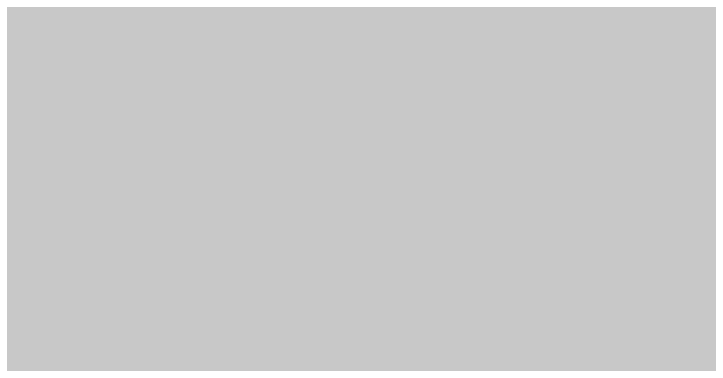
# Model space of a CAD drawing. Header units: metres. Extents: x 326467 to 340077, y 1811030 to 1824953.
# Drawn here: x 327817.7778 to 327817.9103, y 1814225.1742 to 1814225.2409 of the extents above; entities that cross this region are included whole.
import ezdxf

# ---------------------------------------------------------------- set-up
doc = ezdxf.new("R2010")
doc.units = ezdxf.units.M
doc.header["$MEASUREMENT"] = 0
for name, color, linetype in [('INTERTIDAL ZONE', 5, 'Continuous'), ('LOW TIDE LINE', 5, 'Continuous'), ('MANGROOVE', 112, 'Continuous'), ('RIVER HATCH', 4, 'Continuous')]:
    doc.layers.add(name, color=color, linetype=linetype)

# ---------------------------------------------------------------- blocks, each defined once
blk = doc.blocks.new('16')
at = {"layer": 'MANGROOVE'}
h = blk.add_hatch(dxfattribs=at)
h.set_pattern_fill('GRASS', color=256, scale=0.606428, angle=-0.4421)
h.set_pattern_definition([(89.55787, (320150.772, 1810233.299), (-10.807394, 10.975486), [2.888115, -18.895414]), (44.55787, (320150.772, 1810233.299), (-10.807394, 10.975486), [2.888115, -12.515166]), (134.55787, (320150.772, 1810233.299), (-10.975486, -10.807394), [2.888115, -12.515166])])
h.paths.add_polyline_path([(327889.26341, 1814327.58263), (327890.98371, 1814352.95996), (327885.08225, 1814378.39603), (327867.9615, 1814389.03174), (327857.93341, 1814399.2174), (327827.82554, 1814399.65817), (327809.0408, 1814401.83437), (327774.48888, 1814402.10099), (327747.51547, 1814396.72322), (327728.56223, 1814377.06479), (327722.84759, 1814360.85895), (327722.59681, 1814328.36093), (327725.82122, 1814305.21897), (327733.92166, 1814307.17812), (327742.03774, 1814311.1588), (327750.15383, 1814315.13949), (327758.20751, 1814311.03403), (327766.22991, 1814302.88549), (327774.22119, 1814290.69389), (327778.17008, 1814278.53348), (327814.17753, 1814229.73586), (327817.81934, 1814225.11015), (327844.32839, 1814233.47646), (327852.09514, 1814252.20559), (327857.34867, 1814274.50872), (327873.82004, 1814301.80346)])
at = {"layer": 'INTERTIDAL ZONE', "const_width": 3.03214, "flags": 128}
blk.add_lwpolyline([(327950.62188, 1814099.29685), (327946.6418, 1814107.41428), (327942.6306, 1814111.48854), (327942.6618, 1814115.53161), (327934.60812, 1814119.63708), (327930.62812, 1814127.75441), (327922.63683, 1814139.94602), (327918.65683, 1814148.06336), (327914.64555, 1814152.13763), (327898.69426, 1814180.56391), (327894.68298, 1814184.63818), (327886.6293, 1814188.74364), (327882.6181, 1814192.8179), (327866.57313, 1814209.11497), (327858.51953, 1814213.22043), (327850.52825, 1814225.41204), (327838.38681, 1814231.60128), (327817.81934, 1814225.11015), (327878.23251, 1814148.3753), (327922.35604, 1814103.55828), (327942.4122, 1814083.18695)], dxfattribs=at)
at = {"layer": 'LOW TIDE LINE', "lineweight": 18, "const_width": 3.03214}
blk.add_lwpolyline([(327942.4122, 1814083.18695), (327922.35604, 1814103.55828), (327878.23251, 1814148.3753), (327814.17753, 1814229.73586), (327778.17008, 1814278.53348), (327774.22119, 1814290.69389), (327766.22991, 1814302.88549), (327758.20751, 1814311.03403), (327750.15383, 1814315.13949), (327742.03774, 1814311.1588), (327733.92166, 1814307.17812), (327717.72079, 1814303.25982), (327709.57351, 1814295.23607), (327697.32143, 1814279.15736), (327689.14295, 1814267.09053), (327676.92207, 1814255.0549), (327660.62751, 1814239.00739), (327644.39544, 1814231.04602)], dxfattribs=at)
at = {"layer": 'MANGROOVE', "const_width": 3.03214, "flags": 128}
blk.add_lwpolyline([(327728.56223, 1814377.06479), (327722.84759, 1814360.85895), (327722.59681, 1814328.36093), (327725.82122, 1814305.21897), (327733.92166, 1814307.17812), (327742.03774, 1814311.1588), (327750.15383, 1814315.13949), (327758.20751, 1814311.03403), (327766.22991, 1814302.88549), (327774.22119, 1814290.69389), (327778.17008, 1814278.53348), (327814.17753, 1814229.73586), (327817.81934, 1814225.11015), (327844.32839, 1814233.47646), (327852.09514, 1814252.20559), (327857.34867, 1814274.50872), (327873.82004, 1814301.80346), (327889.26341, 1814327.58263), (327890.98371, 1814352.95996), (327885.08225, 1814378.39603)], dxfattribs=at)
at = {"layer": 'RIVER HATCH', "const_width": 3.03214, "flags": 128}
blk.add_lwpolyline([(327942.4122, 1814083.18695), (327922.35604, 1814103.55828), (327878.23251, 1814148.3753), (327817.81934, 1814225.11015), (327814.17753, 1814229.73586), (327778.17008, 1814278.53348)], dxfattribs=at)

msp = doc.modelspace()

# ---------------------------------------------------------------- block references
msp.add_blockref('16', (0, 0))

doc.saveas('drawing.dxf')
